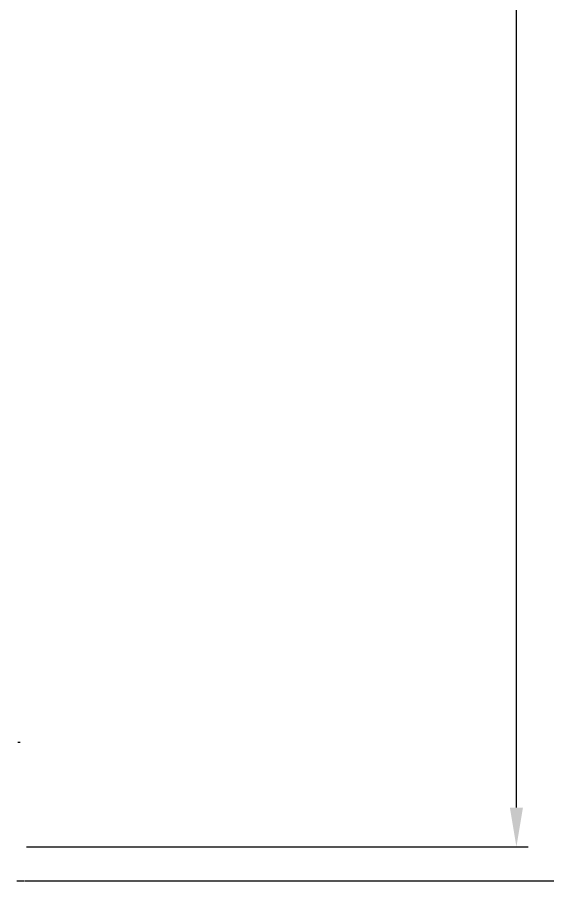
# Model space of a CAD drawing. Header units: millimetres. Extents: x 4026 to 4299, y 1527 to 1783.
# Drawn here: x 4166.86 to 4182.43, y 1672.22 to 1697.62 of the extents above; entities that cross this region are included whole.
import ezdxf

# ---------------------------------------------------------------- set-up
doc = ezdxf.new("R2010")
doc.units = ezdxf.units.MM
doc.linetypes.add('HIDDEN', pattern=[0.375, 0.25, -0.125])
doc.layers.add('1D', color=4, linetype='Continuous')
doc.layers.add('标注线', color=3, linetype='Continuous', lineweight=18)
doc.styles.get("Standard").update_dxf_attribs({"font": ''})
doc.styles.get('Standard').set_extended_font_data('SimSun')
doc.dimstyles.new('ISO-25', dxfattribs={"dimtxt": 0.1, "dimasz": 0.08, "dimexe": 0.015, "dimexo": 0.015, "dimgap": 0.02, "dimtad": 0, "dimzin": 1, "dimdsep": 46, "dimtxsty": 'Standard', "dimcen": 0.1, "dimadec": 0, "dimazin": 0, "dimtfac": 1, "dimtmove": 0, "dimatfit": 3, "dimfxl": 1, "dimarcsym": 0})

# ---------------------------------------------------------------- blocks, each defined once
blk = doc.blocks.new('*D77')
at = {"layer": 'Defpoints', "color": 0}
for p in [(4167.071, 1744.221), (4167.071, 1672.221), (4186.29, 1672.221)]:
    blk.add_point(p, dxfattribs=at)
at = {"layer": '标注线', "color": 0, "lineweight": 5}
for p, q in [((4167.086, 1744.221), (4186.305, 1744.221)), ((4186.29, 1743.221), (4186.29, 1722.047)), ((4186.29, 1673.221), (4186.29, 1694.396)), ((4167.086, 1672.221), (4186.305, 1672.221))]:
    blk.add_line(p, q, dxfattribs=at)
at = {"layer": '标注线', "color": 0}
for points in [[(4186.457, 1743.221), (4186.124, 1743.221), (4186.29, 1744.221)], [(4186.124, 1673.221), (4186.457, 1673.221), (4186.29, 1672.221)]]:
    blk.add_solid(points, dxfattribs=at)
at = {"layer": '标注线', "color": 0, "lineweight": 5, "insert": (4186.29, 1708.221), "char_height": 1.5, "attachment_point": 5, "rotation": 90}
blk.add_mtext('72.000±0.500（TAPE WIDTH）', dxfattribs=at)

msp = doc.modelspace()

# ---------------------------------------------------------------- linework, layer by layer
at = {"layer": '1D', "linetype": 'HIDDEN', "lineweight": 5, "ltscale": 4}
msp.add_line((4090.3431, 1672.2214, 0.0291), (4167.0712, 1672.2214, 0.0291), dxfattribs=at)
at = {"layer": '1D', "linetype": 'HIDDEN', "lineweight": 5, "ltscale": 0.15, "elevation": 0.0291}
msp.add_lwpolyline([(4166.8681, 1676.3014), (4166.9381, 1676.3014)], dxfattribs=at)
at = {"layer": '标注线', "lineweight": 5}
for p, q in [((4181.5424, 1674.3714, 0.0291), (4181.5424, 1698.9537, 0.0291)), ((4167.1244, 1673.2214, 0.0291), (4181.8874, 1673.2214, 0.0291))]:
    msp.add_line(p, q, dxfattribs=at)
msp.add_solid([(4181.3508, 1674.3714, 0.0291), (4181.7341, 1674.3714, 0.0291), (4181.5424, 1673.2214, 0.0291)], dxfattribs=at)

# ---------------------------------------------------------------- dimensions: what is measured, and where the dimension line sits
dim = msp.add_linear_dim(base=(4186.2902, 1672.2214), p1=(4167.0712, 1744.2214, 0.0291), p2=(4167.0712, 1672.2214, 0.0291), angle=90, text='72.000±0.500（TAPE WIDTH）', dimstyle='ISO-25', override={"dimtxt": 1.5, "dimasz": 1, "dimfxl": 0.0072, "dimlwd": 5, "dimlwe": 5, "dimarcsym": 2}, dxfattribs=at)
dim.commit()
dim.dimension.update_dxf_attribs({"geometry": '*D77', "text_midpoint": (4186.2902, 1708.2214)})

doc.saveas('drawing.dxf')
